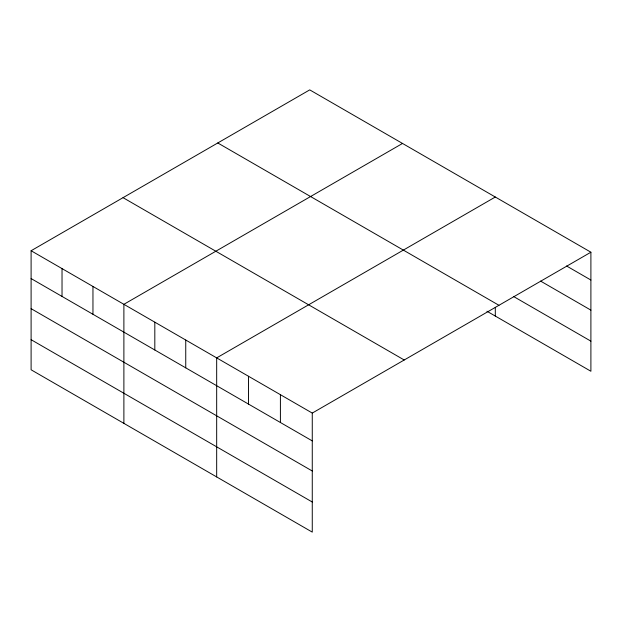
<?xml version="1.0" encoding="UTF-8"?>
<svg xmlns="http://www.w3.org/2000/svg" width="622" height="622" viewBox="0 0 622 622"><rect width="100%" height="100%" fill="white"/><g stroke="black" fill="none" stroke-linecap="round" stroke-linejoin="round"><path stroke-width="0.93" d="M312.267 471.002L312.267 413.078L31.1 250.744L31.1 369.787L312.267 532.121L312.267 471.002L31.1 308.667M31.1 250.744L309.733 89.879L590.9 252.213L590.9 371.256L486.94 311.233M402.52 143.449L123.887 304.313L123.887 423.357M495.306 197.018L216.674 357.883L216.674 476.926M312.267 413.078L590.9 252.213M566.58 265.991L590.9 280.032M540.588 281.09L590.9 310.137M513.749 296.608L590.9 341.151M217.786 142.967L498.953 305.301M123.047 197.664L404.214 359.99M31.1 278.57L312.267 440.897M31.1 339.69L312.267 502.016M495.306 307.322L495.306 316.062M280.405 394.682L280.405 422.501M248.536 376.279L248.536 404.106M185.745 340.032L185.745 367.851M154.816 322.173L154.816 349.992M92.958 286.462L92.958 314.281M62.029 268.603L62.029 296.422"/></g></svg>
